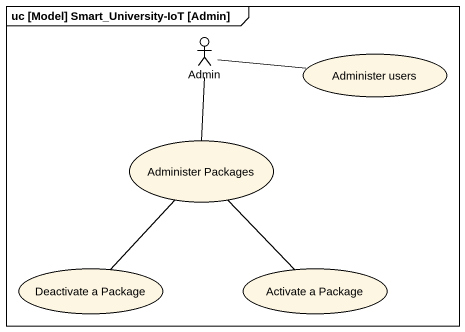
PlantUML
@startuml
mainframe uc [Model] Smart_University-IoT [Admin]
actor Admin
usecase "Administer users" as Administer_users
usecase "Administer Packages" as Administer_Packages
usecase "Deactivate a Package" as Deactivate_a_Package
usecase "Activate a Package" as Activate_a_Package
Admin -right- Administer_users
Admin -- Administer_Packages
Deactivate_a_Package -up- Administer_Packages
Activate_a_Package -up- Administer_Packages
@enduml
